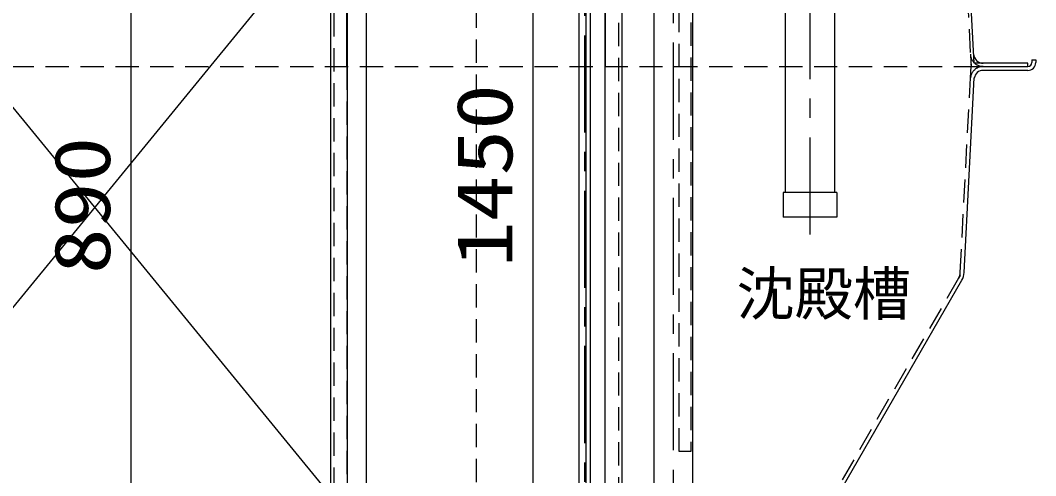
# Model space of a CAD drawing. Units: millimetres, scale not verified. Extents: x -24131 to 8910, y -6308 to 6308.
# Drawn here: x -4994 to -3424, y -3513 to -2809 of the extents above; entities that cross this region are included whole.
import ezdxf
from ezdxf.enums import TextEntityAlignment as Align

# ---------------------------------------------------------------- set-up
doc = ezdxf.new("R2010")
doc.units = ezdxf.units.MM
doc.header["$LTSCALE"] = 30
for name, pattern in [('CHAIN1', [8, 5, -1, 1, -1]), ('DASHED1', [1.8, 1.2, -0.6]), ('DOUBLE_CHAIN1', [8.8, 5, -1, 0.6, -0.6, 0.6, -1])]:
    doc.linetypes.add(name, pattern=pattern)
for name, color, linetype, lineweight in [('0-1_空気管', 3, 'Continuous', 25), ('0-4_09', 3, 'Continuous', 25), ('0-5_躯体', 3, 'Continuous', 25), ('0-7_0A', 3, 'Continuous', 25), ('0-8_製作', 3, 'Continuous', 25), ('0-A_07', 3, 'Continuous', 25), ('0-C_文字', 3, 'Continuous', 25), ('1-5_00クル-フ-6寸法', 132, 'Continuous', 25)]:
    doc.layers.add(name, color=color, linetype=linetype, lineweight=lineweight)
doc.styles.add('ＭＳ ゴシック', font='')
doc.styles.get('ＭＳ ゴシック').set_extended_font_data('MS Gothic')

msp = doc.modelspace()

# ---------------------------------------------------------------- linework, layer by layer
at = {"layer": '0-1_空気管', "linetype": 'DASHED1'}
for p, q in [((-4069.26, -2003.37), (-4069.26, -3720.21)), ((-4509.26, -2042.37), (-4509.26, -3734.79)), ((-6142.97, -2880.63), (-3505.53, -2880.63)), ((-4514.26, -2880.63), (-4514.26, -3501.31)), ((-4489.26, -2880.63), (-4489.26, -3769.35)), ((-4064.26, -2880.63), (-4064.26, -3723.63)), ((-3505.28, -2880.63), (-3436.26, -2880.63)), ((-3540.94, -3198.94), (-3525.17, -2897.99)), ((-3543.6, -3207.9), (-3783.62, -3623.63))]:
    msp.add_line(p, q, dxfattribs=at)
at = {"layer": '0-1_空気管'}
for p, q in [((-4064.26, -2003.37), (-4064.26, -3722.63)), ((-4459.26, -2031.19), (-4459.26, -3773.39)), ((-4514.26, -2042.37), (-4514.26, -3734.79)), ((-4489.26, -2880.63), (-4489.26, -2319.04)), ((-4089.88, -3772.63), (-4089.88, -2319.28)), ((-4089.26, -2880.63), (-4089.26, -2319.04)), ((-4488.29, -3768.54), (-4488.29, -2323.63)), ((-3430.26, -2870.63), (-3430.26, -2874.63)), ((-3430.26, -2870.63), (-3424.26, -2870.63)), ((-3424.26, -2870.63), (-3424.26, -2874.63)), ((-3505.28, -2880.63), (-3436.26, -2880.63)), ((-3436.26, -2886.63), (-3505.28, -2886.63)), ((-3534.95, -3199.26), (-3519.18, -2898.3)), ((-3778.42, -3626.63), (-3538.4, -3210.9))]:
    msp.add_line(p, q, dxfattribs=at)
at = {"layer": '0-1_空気管', "linetype": 'DOUBLE_CHAIN1'}
for p, q in [((-3525.17, -2863.26), (-3524.26, -2880.63)), ((-3525.17, -2897.99), (-3524.26, -2880.63)), ((-3541.2, -3203.74), (-3540.94, -3198.94)), ((-3541.2, -3203.74), (-3543.6, -3207.9))]:
    msp.add_line(p, q, dxfattribs=at)
at = {"layer": '0-1_空気管'}
msp.add_lwpolyline([(-4119.26, -3773.4), (-4119.26, -1992.19), (-4074, -1993.37)], dxfattribs=at)
at = {"layer": '0-1_空気管', "linetype": 'DASHED1'}
for centre, start, end in [((-3505.28, -2860.63), 183, 270), ((-3505.28, -2900.63), 90, 172.444)]:
    msp.add_arc(centre, 20, start, end, dxfattribs=at)
at = {"layer": '0-1_空気管'}
for centre, radius, start, end in [((-3505.28, -2860.63), 15, 183, 270), ((-3505.28, -2900.63), 14, 90, 172.444), ((-3436.26, -2874.63), 6, 270, 0), ((-3436.26, -2874.63), 12, 270, 0), ((-3560.92, -3197.9), 20, 330, 357), ((-3560.92, -3197.9), 26, 330, 357)]:
    msp.add_arc(centre, radius, start, end, dxfattribs=at)
at = {"layer": '0-4_09', "linetype": 'DASHED1'}
msp.add_line((-3544.23, -2499.58), (-3524.26, -2880.63), dxfattribs=at)
at = {"layer": '0-4_09'}
msp.add_line((-3524.26, -2880.63), (-3436.26, -2880.63), dxfattribs=at)
msp.add_lwpolyline([(-3436.26, -2880.63), (-3436.26, -2875.63), (-3519.52, -2875.63), (-3539.24, -2499.32)], dxfattribs=at)
at = {"layer": '0-5_躯体', "linetype": 'CHAIN1'}
for p, q in [((-4121.26, -3702.61), (-4121.26, -2004.13)), ((-3984.26, -3713.82), (-3984.26, -2071.95))]:
    msp.add_line(p, q, dxfattribs=at)
at = {"layer": '0-5_躯体', "linetype": 'DASHED1'}
msp.add_line((-3975.26, -3475.62), (-3975.26, -2272.63), dxfattribs=at)
at = {"layer": '0-5_躯体'}
for p, q in [((-4014.26, -3575.63), (-4014.26, -2293.63)), ((-3954.26, -3575.63), (-3954.26, -2293.63)), ((-4130.26, -3637.63), (-4130.26, -2353.63)), ((-4112.26, -3637.63), (-4112.26, -2353.63))]:
    msp.add_line(p, q, dxfattribs=at)
at = {"layer": '0-5_躯体', "linetype": 'DASHED1'}
msp.add_lwpolyline([(-3957.26, -2272.63), (-3957.26, -3475.62), (-3975.26, -3475.62)], dxfattribs=at)
at = {"layer": '0-7_0A'}
for p, q in [((-3811.01, -3075.63), (-3811.01, -2763.62)), ((-3735.01, -3075.63), (-3735.01, -2763.93)), ((-3731.51, -3075.63), (-3814.51, -3075.63)), ((-3814.51, -3075.63), (-3814.51, -3113.63)), ((-3731.51, -3075.63), (-3731.51, -3113.63)), ((-3731.51, -3113.63), (-3814.51, -3113.63))]:
    msp.add_line(p, q, dxfattribs=at)
at = {"layer": '0-8_製作'}
for p, q in [((-5244.26, -2653.63), (-4514.26, -3543.63)), ((-5244.26, -3543.63), (-4514.26, -2653.63))]:
    msp.add_line(p, q, dxfattribs=at)
at = {"layer": '0-8_製作', "linetype": 'CHAIN1'}
msp.add_line((-3773.01, -3140.26), (-3773.01, -2763.93), dxfattribs=at)
at = {"layer": '0-A_07', "linetype": 'DASHED1'}
msp.add_line((-4289.26, -1543.18), (-4289.26, -3810.65), dxfattribs=at)
at = {"layer": '1-5_00クル-フ-6寸法', "color": 4}
for p, q in [((-4201.4, -2323.63), (-4201.4, -3773.39)), ((-4823.32, -2653.63), (-4823.32, -3543.63))]:
    msp.add_line(p, q, dxfattribs=at)

# ---------------------------------------------------------------- texts
at = {"layer": '0-C_文字', "color": 4, "style": 'ＭＳ ゴシック'}
msp.add_text('沈殿槽', height=65.98, dxfattribs=at).set_placement((-3886.96, -3284.56), align=Align.BOTTOM_LEFT)
at = {"layer": '1-5_00クル-フ-6寸法', "color": 3, "style": 'ＭＳ ゴシック', "width": 1.2}
for s, p in [('1450', (-4207.24, -3190.8)), ('890', (-4829.16, -3201.49))]:
    msp.add_text(s, height=86.66, rotation=90, dxfattribs=at).set_placement(p, align=Align.BOTTOM_LEFT)

doc.saveas('drawing.dxf')
